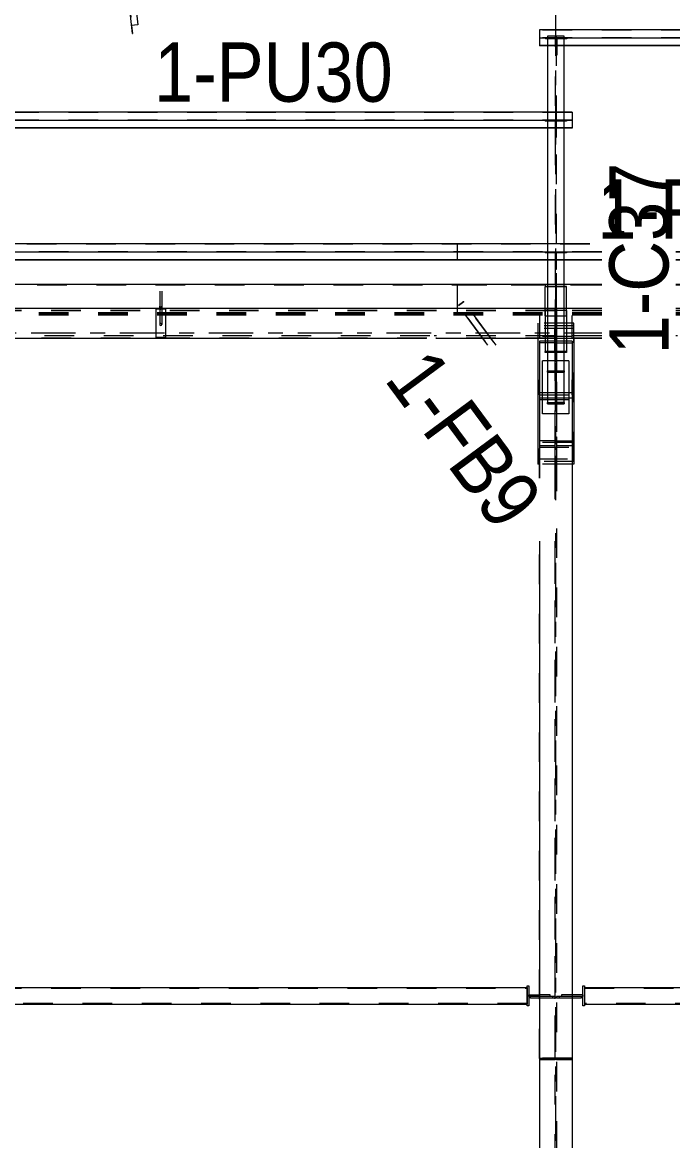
# Model space of a CAD drawing. Header units: millimetres. Extents: x -49 to 1122, y -181 to 639.
# Drawn here: x 227.1 to 270.9, y 505.7 to 581.2 of the extents above; entities that cross this region are included whole.
import ezdxf

# ---------------------------------------------------------------- set-up
doc = ezdxf.new("R2010")
doc.units = ezdxf.units.MM
for name, pattern in [('XKITLINE00', [0]), ('XKITLINE02', [4, 2, -2]), ('XKITLINE03', [6, 3, -1, 1, -1])]:
    doc.linetypes.add(name, pattern=pattern)
for name, color, linetype, lineweight in [('Part', 2, 'Continuous', 0), ('PartMark', 7, 'Continuous', 0), ('S-grid', 1, 'Continuous', 0)]:
    doc.layers.add(name, color=color, linetype=linetype, lineweight=lineweight)
doc.styles.add('ARIAL', font='ARIAL.TTF')

# ---------------------------------------------------------------- blocks, each defined once
blk = doc.blocks.new('*A332')
at = {"layer": 'Part'}
blk.add_hatch(color=3, dxfattribs=at).paths.add_polyline_path([(234.4, 580.991), (234.842, 581.038), (234.845, 581.01), (234.425, 580.966), (234.481, 580.434), (234.459, 580.432)], flags=17)
blk = doc.blocks.new('*A1700')
at = {"layer": 'S-grid', "color": 1, "linetype": 'XKITLINE03', "lineweight": 0}
blk.add_line((197.639, 560.222), (266.161, 560.222), dxfattribs=at)
blk = doc.blocks.new('*A1703')
at = {"layer": 'S-grid', "color": 1, "linetype": 'XKITLINE03', "lineweight": 0}
blk.add_line((197.639, 560.222), (266.161, 560.222), dxfattribs=at)
blk = doc.blocks.new('*A1739')
at = {"layer": 'Part', "color": 2, "linetype": 'XKITLINE00', "lineweight": 0}
for p, q in [((181.944, 566.236), (181.944, 565.165)), ((182.5, 566.236), (181.944, 566.236)), ((185.357, 566.236), (183.611, 566.236)), ((262.5, 566.236), (204.443, 566.236)), ((265.357, 566.236), (263.611, 566.236)), ((182.333, 565.681), (181.944, 565.681)), ((181.944, 565.165), (181.944, 565.145)), ((182.5, 565.165), (181.944, 565.165)), ((186.161, 565.165), (183.611, 565.165)), ((186.161, 565.681), (183.778, 565.681)), ((195.46, 565.681), (191.161, 565.681)), ((195.078, 565.165), (191.161, 565.165)), ((262.5, 565.165), (201.3, 565.165)), ((262.333, 565.681), (201.682, 565.681)), ((266.161, 565.165), (263.611, 565.165)), ((266.161, 565.681), (263.778, 565.681)), ((182.5, 565.145), (181.944, 565.145)), ((186.161, 565.145), (183.611, 565.145)), ((195.063, 565.145), (191.161, 565.145)), ((262.5, 565.145), (201.285, 565.145)), ((266.161, 565.145), (263.611, 565.145))]:
    blk.add_line(p, q, dxfattribs=at)
at = {"layer": 'Part', "color": 7, "linetype": 'XKITLINE02', "lineweight": 0}
for p, q in [((185.357, 566.216), (181.944, 566.216)), ((183.611, 566.236), (182.5, 566.236)), ((265.357, 566.216), (204.443, 566.216)), ((263.611, 566.236), (262.5, 566.236)), ((186.161, 565.701), (181.944, 565.701)), ((186.161, 565.701), (181.944, 565.701)), ((186.161, 565.681), (181.944, 565.681)), ((183.778, 565.681), (182.333, 565.681)), ((183.611, 565.165), (182.5, 565.165)), ((195.475, 565.701), (191.161, 565.701)), ((195.475, 565.701), (191.161, 565.701)), ((195.46, 565.681), (191.161, 565.681)), ((266.161, 565.681), (201.682, 565.681)), ((266.161, 565.701), (201.697, 565.701)), ((266.161, 565.701), (201.697, 565.701)), ((263.778, 565.681), (262.333, 565.681)), ((263.611, 565.165), (262.5, 565.165)), ((183.611, 565.145), (182.5, 565.145)), ((263.611, 565.145), (262.5, 565.145))]:
    blk.add_line(p, q, dxfattribs=at)
blk = doc.blocks.new('*A1740')
at = {"layer": 'Part', "color": 2, "linetype": 'XKITLINE00', "lineweight": 0}
for p, q in [((182.5, 563.492), (177.149, 563.492)), ((186.161, 563.492), (183.611, 563.492)), ((193.839, 563.492), (191.161, 563.492)), ((262.5, 563.492), (200.061, 563.492)), ((266.161, 563.492), (263.611, 563.492))]:
    blk.add_line(p, q, dxfattribs=at)
at = {"layer": 'Part', "color": 7, "linetype": 'XKITLINE02', "lineweight": 0}
for p, q in [((177.149, 563.474), (186.161, 563.474)), ((183.611, 563.492), (182.5, 563.492)), ((191.161, 563.474), (193.825, 563.474)), ((200.048, 563.474), (266.161, 563.474)), ((263.611, 563.492), (262.5, 563.492)), ((186.161, 561.592), (177.149, 561.592)), ((186.161, 561.59), (177.149, 561.59)), ((186.161, 561.501), (177.149, 561.501)), ((186.161, 561.483), (177.149, 561.483)), ((186.161, 561.446), (177.149, 561.446)), ((186.161, 561.424), (177.149, 561.424)), ((192.432, 561.592), (191.161, 561.592)), ((192.43, 561.59), (191.161, 561.59)), ((192.364, 561.501), (191.161, 561.501)), ((192.351, 561.483), (191.161, 561.483)), ((192.324, 561.446), (191.161, 561.446)), ((192.307, 561.424), (191.161, 561.424)), ((266.161, 561.424), (198.53, 561.424)), ((266.161, 561.446), (198.546, 561.446)), ((266.161, 561.483), (198.573, 561.483)), ((266.161, 561.501), (198.586, 561.501)), ((266.161, 561.59), (198.652, 561.59)), ((266.161, 561.592), (198.654, 561.592))]:
    blk.add_line(p, q, dxfattribs=at)
blk = doc.blocks.new('*A1741')
at = {"layer": 'Part', "color": 2, "linetype": 'XKITLINE00', "lineweight": 0}
for p, q in [((184.994, 516.056), (261.117, 516.056)), ((184.994, 514.944), (261.117, 514.944))]:
    blk.add_line(p, q, dxfattribs=at)
at = {"layer": 'Part', "color": 7, "linetype": 'XKITLINE02', "lineweight": 0}
for p, q in [((184.994, 516.056), (184.994, 514.944)), ((184.994, 516.011), (261.117, 516.011)), ((261.117, 516.056), (261.117, 514.944)), ((261.117, 514.989), (184.994, 514.989))]:
    blk.add_line(p, q, dxfattribs=at)
blk = doc.blocks.new('*A1742')
at = {"layer": 'Part', "color": 2, "linetype": 'XKITLINE00', "lineweight": 0}
for p, q in [((181.944, 575.125), (181.944, 574.054)), ((262.5, 575.125), (181.944, 575.125)), ((264.167, 575.125), (263.611, 575.125)), ((264.167, 575.125), (264.167, 574.054)), ((182.333, 574.57), (181.944, 574.57)), ((262.333, 574.57), (183.778, 574.57)), ((264.167, 574.57), (263.778, 574.57)), ((181.944, 574.054), (181.944, 574.034)), ((182.5, 574.054), (181.944, 574.054)), ((182.5, 574.034), (181.944, 574.034)), ((262.5, 574.054), (183.611, 574.054)), ((262.5, 574.034), (183.611, 574.034)), ((264.167, 574.054), (263.611, 574.054)), ((264.167, 574.034), (263.611, 574.034)), ((264.167, 574.054), (264.167, 574.034))]:
    blk.add_line(p, q, dxfattribs=at)
at = {"layer": 'Part', "color": 7, "linetype": 'XKITLINE02', "lineweight": 0}
for p, q in [((264.167, 575.105), (181.944, 575.105)), ((263.611, 575.125), (262.5, 575.125)), ((264.167, 574.59), (181.944, 574.59)), ((264.167, 574.59), (181.944, 574.59)), ((264.167, 574.57), (181.944, 574.57)), ((183.778, 574.57), (182.333, 574.57)), ((263.778, 574.57), (262.333, 574.57)), ((183.611, 574.054), (182.5, 574.054)), ((183.611, 574.034), (182.5, 574.034)), ((263.611, 574.054), (262.5, 574.054)), ((263.611, 574.034), (262.5, 574.034))]:
    blk.add_line(p, q, dxfattribs=at)
blk = doc.blocks.new('*A1743')
at = {"layer": 'Part', "color": 7, "linetype": 'XKITLINE02', "lineweight": 0}
for p, q in [((183.111, 561.879), (183.111, 559.856)), ((183.611, 561.879), (183.111, 561.879)), ((186.161, 561.859), (183.111, 561.859)), ((186.161, 561.712), (183.111, 561.712)), ((192.629, 561.859), (191.161, 561.859)), ((192.52, 561.712), (191.161, 561.712)), ((263, 561.712), (198.743, 561.712)), ((263, 561.859), (198.851, 561.859)), ((263, 561.879), (262.5, 561.879)), ((263, 561.879), (263, 559.856)), ((186.161, 560.023), (183.111, 560.023)), ((186.161, 559.876), (183.111, 559.876)), ((191.269, 560.023), (191.161, 560.023)), ((254.351, 559.876), (197.383, 559.876)), ((254.549, 560.023), (197.492, 560.023)), ((263, 560.023), (254.842, 560.023)), ((263, 559.876), (254.95, 559.876)), ((183.778, 559.856), (183.111, 559.856)), ((263, 559.856), (262.333, 559.856))]:
    blk.add_line(p, q, dxfattribs=at)
at = {"layer": 'Part', "color": 2, "linetype": 'XKITLINE00', "lineweight": 0}
for p, q in [((186.161, 561.879), (183.611, 561.879)), ((192.644, 561.879), (191.161, 561.879)), ((262.5, 561.879), (198.866, 561.879)), ((186.161, 559.856), (183.778, 559.856)), ((254.324, 559.856), (197.368, 559.856)), ((262.333, 559.856), (254.965, 559.856))]:
    blk.add_line(p, q, dxfattribs=at)
blk = doc.blocks.new('*A1815')
at = {"layer": 'Part', "color": 7, "linetype": 'XKITLINE02', "lineweight": 0}
for p, q in [((236.322, 561.893), (236.322, 562.039)), ((236.342, 561.94), (236.322, 561.893)), ((236.322, 561.893), (236.342, 561.847)), ((236.389, 561.959), (236.342, 561.94)), ((236.342, 561.847), (236.389, 561.828)), ((236.436, 561.94), (236.389, 561.959)), ((236.389, 561.828), (236.436, 561.847)), ((236.456, 561.893), (236.436, 561.94)), ((236.436, 561.847), (236.456, 561.893)), ((236.456, 561.893), (236.456, 562.039))]:
    blk.add_line(p, q, dxfattribs=at)
blk = doc.blocks.new('*A1818')
at = {"layer": 'Part', "color": 7, "linetype": 'XKITLINE02', "lineweight": 0}
for p, q in [((236.322, 563.04), (236.322, 562.983)), ((236.456, 563.04), (236.456, 562.983)), ((236.322, 561.879), (236.322, 560.789)), ((236.456, 561.879), (236.456, 560.789)), ((236.342, 560.835), (236.322, 560.789)), ((236.322, 560.789), (236.342, 560.742)), ((236.389, 560.855), (236.342, 560.835)), ((236.342, 560.742), (236.389, 560.723)), ((236.436, 560.835), (236.389, 560.855)), ((236.389, 560.723), (236.436, 560.742)), ((236.456, 560.789), (236.436, 560.835)), ((236.436, 560.742), (236.456, 560.789))]:
    blk.add_line(p, q, dxfattribs=at)
at = {"layer": 'Part', "color": 2, "linetype": 'XKITLINE00', "lineweight": 0}
for p, q in [((236.322, 562.983), (236.322, 561.879)), ((236.456, 562.983), (236.456, 561.879))]:
    blk.add_line(p, q, dxfattribs=at)
blk = doc.blocks.new('*A1819')
at = {"layer": 'Part', "color": 7, "linetype": 'XKITLINE02', "lineweight": 0}
for p, q in [((236.722, 561.823), (236.056, 561.823)), ((236.056, 561.823), (236.056, 559.912)), ((236.722, 561.823), (236.722, 559.912)), ((236.722, 559.912), (236.056, 559.912))]:
    blk.add_line(p, q, dxfattribs=at)
blk = doc.blocks.new('*A1821')
at = {"layer": 'Part', "color": 2, "linetype": 'XKITLINE00', "lineweight": 0}
for p, q in [((234.131, 583.547), (234.573, 583.594)), ((234.573, 583.594), (234.845, 581.01)), ((234.22, 582.695), (234.459, 580.432)), ((234.4, 580.991), (234.842, 581.038)), ((234.845, 581.01), (234.425, 580.966)), ((234.425, 580.966), (234.481, 580.434)), ((234.459, 580.432), (234.481, 580.434))]:
    blk.add_line(p, q, dxfattribs=at)
at = {"layer": 'Part', "color": 7, "linetype": 'XKITLINE02', "lineweight": 0}
for p, q in [((234.131, 583.547), (234.22, 582.695)), ((234.155, 583.532), (234.574, 583.576)), ((234.155, 583.532), (234.425, 580.966)), ((234.167, 583.198), (234.189, 583.201))]:
    blk.add_line(p, q, dxfattribs=at)
blk = doc.blocks.new('*A1940')
at = {"layer": 'S-grid', "color": 1, "linetype": 'XKITLINE03', "lineweight": 0}
for p, q in [((263.056, 548.933), (263.056, 621.333)), ((263.056, 427.722), (263.056, 547.003))]:
    blk.add_line(p, q, dxfattribs=at)
blk = doc.blocks.new('*A1943')
at = {"layer": 'Part', "color": 7, "linetype": 'XKITLINE02', "lineweight": 0}
for p, q in [((261.944, 561.394), (261.944, 559.864)), ((264.167, 559.864), (264.167, 561.394)), ((263.011, 561.249), (263.011, 556.178)), ((263.1, 556.178), (263.1, 561.249)), ((264.167, 559.992), (261.944, 559.992)), ((261.944, 559.864), (263.011, 559.864)), ((263.1, 559.864), (264.167, 559.864)), ((261.944, 556.05), (261.944, 557.07)), ((264.167, 556.05), (264.167, 557.07)), ((263.011, 556.178), (261.944, 556.178)), ((264.167, 556.178), (263.1, 556.178)), ((261.944, 556.05), (264.167, 556.05))]:
    blk.add_line(p, q, dxfattribs=at)
blk = doc.blocks.new('*A1944')
at = {"layer": 'Part', "color": 2, "linetype": 'XKITLINE00', "lineweight": 0}
for p, q in [((262.333, 559.676), (261.944, 559.676)), ((261.944, 559.676), (261.944, 550.434)), ((264.167, 559.676), (263.778, 559.676)), ((264.167, 559.676), (264.167, 460.167)), ((261.944, 546.18), (261.944, 460.167))]:
    blk.add_line(p, q, dxfattribs=at)
at = {"layer": 'Part', "color": 7, "linetype": 'XKITLINE02', "lineweight": 0}
for p, q in [((263.006, 559.553), (261.944, 559.553)), ((263.778, 559.676), (262.333, 559.676)), ((263.006, 549.001), (263.006, 559.553)), ((263.106, 559.553), (263.106, 548.866)), ((263.106, 559.553), (264.167, 559.553)), ((261.944, 555.856), (263.006, 555.856)), ((261.944, 555.734), (264.167, 555.734)), ((263.106, 555.856), (264.167, 555.856)), ((263.006, 460.167), (263.006, 546.966)), ((263.106, 547.04), (263.106, 460.167))]:
    blk.add_line(p, q, dxfattribs=at)
blk = doc.blocks.new('*A1945')
at = {"layer": 'Part', "color": 7, "linetype": 'XKITLINE02', "lineweight": 0}
for p, q in [((263.011, 556.925), (263.011, 552.955)), ((263.1, 556.925), (263.1, 552.955)), ((263.011, 556.068), (263.1, 556.068)), ((263.011, 555.948), (263.1, 555.95)), ((261.944, 553.94), (261.944, 552.84)), ((264.167, 553.94), (264.167, 552.84)), ((263.011, 552.955), (261.944, 552.955)), ((264.167, 552.84), (261.944, 552.84)), ((263.1, 552.955), (264.167, 552.955))]:
    blk.add_line(p, q, dxfattribs=at)
blk = doc.blocks.new('*A1946')
at = {"layer": 'Part', "color": 2, "linetype": 'XKITLINE00', "lineweight": 0}
for p, q in [((262.5, 580.256), (262.5, 555.444)), ((263.611, 580.256), (262.5, 580.256)), ((263.611, 555.444), (263.611, 580.256)), ((262.5, 555.444), (263.611, 555.444))]:
    blk.add_line(p, q, dxfattribs=at)
at = {"layer": 'Part', "color": 7, "linetype": 'XKITLINE02', "lineweight": 0}
for p, q in [((263.024, 555.539), (263.024, 580.256)), ((263.087, 580.256), (263.087, 555.539)), ((262.5, 557.667), (263.611, 557.667)), ((262.5, 557.572), (263.024, 557.572)), ((263.087, 557.572), (263.611, 557.572)), ((262.5, 555.539), (263.024, 555.539)), ((263.087, 555.539), (263.611, 555.539))]:
    blk.add_line(p, q, dxfattribs=at)
blk = doc.blocks.new('*A1947')
at = {"layer": 'Part', "color": 7, "linetype": 'XKITLINE02', "lineweight": 0}
for p, q in [((261.833, 560.879), (261.833, 551.556)), ((264.278, 560.879), (261.833, 560.879)), ((264.278, 560.705), (261.833, 560.705)), ((264.278, 551.556), (264.278, 560.879)), ((261.833, 551.73), (264.278, 551.73)), ((264.278, 551.556), (261.833, 551.556))]:
    blk.add_line(p, q, dxfattribs=at)
blk = doc.blocks.new('*A1948')
at = {"layer": 'Part', "color": 7, "linetype": 'XKITLINE02', "lineweight": 0}
for p, q in [((261.833, 560.705), (261.833, 559.856)), ((264.278, 560.705), (261.833, 560.705)), ((264.278, 559.856), (264.278, 560.705)), ((264.278, 560.53), (261.833, 560.53)), ((264.278, 551.556), (261.833, 551.556)), ((264.167, 551.381), (261.944, 551.381))]:
    blk.add_line(p, q, dxfattribs=at)
at = {"layer": 'Part', "color": 2, "linetype": 'XKITLINE00', "lineweight": 0}
for p, q in [((261.833, 559.856), (261.833, 551.381)), ((264.278, 559.856), (264.278, 551.381)), ((261.944, 551.381), (261.833, 551.381)), ((264.278, 551.381), (264.167, 551.381))]:
    blk.add_line(p, q, dxfattribs=at)
blk = doc.blocks.new('*A1949')
at = {"layer": 'Part', "color": 2, "linetype": 'XKITLINE00', "lineweight": 0}
for p, q in [((262.167, 554.778), (262.167, 558.333)), ((262.5, 558.333), (262.167, 558.333)), ((263.944, 558.333), (263.611, 558.333)), ((263.944, 558.333), (263.944, 554.778)), ((263.944, 554.778), (262.167, 554.778))]:
    blk.add_line(p, q, dxfattribs=at)
at = {"layer": 'Part', "color": 7, "linetype": 'XKITLINE02', "lineweight": 0}
blk.add_line((263.611, 558.333), (262.5, 558.333), dxfattribs=at)
blk = doc.blocks.new('*A1950')
at = {"layer": 'Part', "color": 7, "linetype": 'XKITLINE02', "lineweight": 0}
for p, q in [((262.5, 557.572), (262.5, 557.667)), ((262.5, 557.667), (263.611, 557.667)), ((262.5, 557.667), (263.611, 557.667)), ((263.611, 557.667), (263.611, 557.572)), ((263.024, 557.572), (262.5, 557.572)), ((262.5, 557.572), (263.024, 557.572)), ((263.024, 555.539), (263.024, 557.572)), ((263.611, 557.572), (263.087, 557.572)), ((263.087, 557.572), (263.087, 555.539)), ((263.087, 557.572), (263.611, 557.572)), ((262.5, 555.444), (262.5, 555.539)), ((262.5, 555.539), (263.024, 555.539)), ((262.5, 555.539), (263.024, 555.539)), ((263.611, 555.444), (262.5, 555.444)), ((263.087, 555.539), (263.611, 555.539)), ((263.611, 555.539), (263.087, 555.539)), ((263.611, 555.539), (263.611, 555.444))]:
    blk.add_line(p, q, dxfattribs=at)
at = {"layer": 'Part', "color": 2, "linetype": 'XKITLINE00', "lineweight": 0}
blk.add_line((263.611, 555.444), (262.5, 555.444), dxfattribs=at)
blk = doc.blocks.new('*A2013')
at = {"layer": 'Part', "color": 7, "linetype": 'XKITLINE02', "lineweight": 0}
for p, q in [((263.006, 549.001), (263.006, 555.632)), ((263.006, 555.632), (263.106, 555.632)), ((263.006, 555.57), (263.106, 555.57)), ((263.106, 555.632), (263.106, 548.866)), ((261.944, 550.434), (261.944, 552.638)), ((261.944, 552.638), (263.006, 552.638)), ((261.944, 552.524), (264.167, 552.524)), ((263.106, 552.638), (264.167, 552.638)), ((264.167, 552.638), (264.167, 511.275)), ((263.006, 511.289), (263.006, 546.966)), ((263.106, 547.04), (263.106, 511.289)), ((261.944, 511.275), (261.944, 546.18)), ((264.167, 511.289), (261.944, 511.289)), ((261.944, 511.275), (264.167, 511.275))]:
    blk.add_line(p, q, dxfattribs=at)
blk = doc.blocks.new('*A2015')
at = {"layer": 'Part', "color": 7, "linetype": 'XKITLINE02', "lineweight": 0}
for p, q in [((263.106, 511.289), (264.106, 511.289)), ((263.106, 511.178), (263.106, 511.289)), ((264.106, 511.178), (263.106, 511.178)), ((263.272, 511.289), (263.272, 511.178)), ((264.106, 511.289), (264.106, 511.178))]:
    blk.add_line(p, q, dxfattribs=at)
blk = doc.blocks.new('*A2016')
at = {"layer": 'Part', "color": 7, "linetype": 'XKITLINE02', "lineweight": 0}
for p, q in [((262.006, 511.289), (263.006, 511.289)), ((262.006, 511.178), (262.006, 511.289)), ((263.006, 511.178), (262.006, 511.178)), ((262.839, 511.289), (262.839, 511.178)), ((263.006, 511.289), (263.006, 511.178))]:
    blk.add_line(p, q, dxfattribs=at)
blk = doc.blocks.new('*A2017')
at = {"layer": 'Part', "color": 2, "linetype": 'XKITLINE00', "lineweight": 0}
for p, q in [((261.944, 515.444), (261.339, 515.444)), ((261.339, 515.333), (261.339, 515.444)), ((261.944, 515.333), (261.339, 515.333))]:
    blk.add_line(p, q, dxfattribs=at)
at = {"layer": 'Part', "color": 7, "linetype": 'XKITLINE02', "lineweight": 0}
for p, q in [((263.006, 515.444), (261.944, 515.444)), ((262.839, 515.444), (262.839, 515.333)), ((263.006, 515.444), (263.006, 515.333)), ((263.006, 515.333), (261.944, 515.333))]:
    blk.add_line(p, q, dxfattribs=at)
blk = doc.blocks.new('*A2018')
at = {"layer": 'Part', "color": 2, "linetype": 'XKITLINE00', "lineweight": 0}
for p, q in [((261.228, 515.444), (261.228, 515.556)), ((261.228, 515.556), (261.944, 515.556)), ((261.339, 515.444), (261.228, 515.444))]:
    blk.add_line(p, q, dxfattribs=at)
at = {"layer": 'Part', "color": 7, "linetype": 'XKITLINE02', "lineweight": 0}
for p, q in [((262.672, 515.444), (261.339, 515.444)), ((262.672, 515.556), (261.944, 515.556)), ((262.672, 515.444), (262.672, 515.556))]:
    blk.add_line(p, q, dxfattribs=at)
blk = doc.blocks.new('*A2019')
at = {"layer": 'Part', "color": 2, "linetype": 'XKITLINE00', "lineweight": 0}
for p, q in [((261.117, 514.833), (261.117, 516.167)), ((261.117, 516.167), (261.228, 516.167)), ((261.228, 516.167), (261.228, 514.833)), ((261.228, 514.833), (261.117, 514.833))]:
    blk.add_line(p, q, dxfattribs=at)
blk = doc.blocks.new('*A2020')
at = {"layer": 'Part', "color": 7, "linetype": 'XKITLINE02', "lineweight": 0}
for p, q in [((263.106, 515.444), (263.106, 515.333)), ((264.167, 515.444), (263.106, 515.444)), ((263.272, 515.444), (263.272, 515.333)), ((264.167, 515.333), (263.106, 515.333))]:
    blk.add_line(p, q, dxfattribs=at)
at = {"layer": 'Part', "color": 2, "linetype": 'XKITLINE00', "lineweight": 0}
for p, q in [((264.772, 515.444), (264.167, 515.444)), ((264.772, 515.444), (264.772, 515.333)), ((264.772, 515.333), (264.167, 515.333))]:
    blk.add_line(p, q, dxfattribs=at)
blk = doc.blocks.new('*A2021')
at = {"layer": 'Part', "color": 7, "linetype": 'XKITLINE02', "lineweight": 0}
for p, q in [((263.439, 515.556), (263.439, 515.444)), ((264.167, 515.556), (263.439, 515.556)), ((264.772, 515.444), (263.439, 515.444))]:
    blk.add_line(p, q, dxfattribs=at)
at = {"layer": 'Part', "color": 2, "linetype": 'XKITLINE00', "lineweight": 0}
for p, q in [((264.883, 515.556), (264.167, 515.556)), ((264.883, 515.444), (264.772, 515.444)), ((264.883, 515.556), (264.883, 515.444))]:
    blk.add_line(p, q, dxfattribs=at)
blk = doc.blocks.new('*A2022')
at = {"layer": 'Part', "color": 2, "linetype": 'XKITLINE00', "lineweight": 0}
for p, q in [((264.883, 514.833), (264.883, 516.167)), ((264.883, 516.167), (264.994, 516.167)), ((264.994, 516.167), (264.994, 514.833)), ((264.994, 514.833), (264.883, 514.833))]:
    blk.add_line(p, q, dxfattribs=at)
blk = doc.blocks.new('*A2024')
at = {"layer": 'Part', "color": 2, "linetype": 'XKITLINE00', "lineweight": 0}
for p, q in [((264.994, 516.056), (341.117, 516.056)), ((264.994, 514.944), (341.117, 514.944))]:
    blk.add_line(p, q, dxfattribs=at)
at = {"layer": 'Part', "color": 7, "linetype": 'XKITLINE02', "lineweight": 0}
for p, q in [((264.994, 516.056), (264.994, 514.944)), ((264.994, 516.011), (341.117, 516.011)), ((341.117, 516.056), (341.117, 514.944)), ((341.117, 514.989), (264.994, 514.989))]:
    blk.add_line(p, q, dxfattribs=at)
blk = doc.blocks.new('*A2034')
at = {"layer": 'Part', "color": 7, "linetype": 'XKITLINE02', "lineweight": 0}
for p, q in [((263, 552.421), (263, 550.865)), ((263, 552.421), (263.111, 552.421)), ((263.111, 552.358), (263, 552.358)), ((263.111, 552.421), (263.111, 550.865)), ((263, 551.381), (263.111, 551.381)), ((263, 550.865), (263.111, 550.865))]:
    blk.add_line(p, q, dxfattribs=at)
blk = doc.blocks.new('*A2035')
at = {"layer": 'Part', "color": 7, "linetype": 'XKITLINE02', "lineweight": 0}
for p, q in [((263, 553.206), (263, 551.73)), ((263, 553.206), (263.111, 553.206)), ((263.111, 553.206), (263.111, 551.73)), ((263.111, 552.876), (263, 552.876)), ((263.111, 552.736), (263, 552.736)), ((263, 551.73), (263.111, 551.73))]:
    blk.add_line(p, q, dxfattribs=at)
blk = doc.blocks.new('*A2038')
at = {"layer": 'Part', "color": 2, "linetype": 'XKITLINE00', "lineweight": 0}
for p, q in [((256.389, 566.236), (256.389, 565.165)), ((262.5, 566.236), (256.389, 566.236)), ((265.357, 566.236), (263.611, 566.236)), ((342.5, 566.236), (284.443, 566.236)), ((345.357, 566.236), (343.611, 566.236)), ((262.333, 565.681), (256.389, 565.681)), ((256.389, 565.165), (256.389, 565.145)), ((262.5, 565.165), (256.389, 565.165)), ((266.161, 565.165), (263.611, 565.165)), ((266.161, 565.681), (263.778, 565.681)), ((275.46, 565.681), (271.161, 565.681)), ((275.078, 565.165), (271.161, 565.165)), ((342.5, 565.165), (281.3, 565.165)), ((342.333, 565.681), (281.682, 565.681)), ((346.161, 565.165), (343.611, 565.165)), ((346.161, 565.681), (343.778, 565.681)), ((262.5, 565.145), (256.389, 565.145)), ((266.161, 565.145), (263.611, 565.145)), ((275.063, 565.145), (271.161, 565.145)), ((342.5, 565.145), (281.285, 565.145)), ((346.161, 565.145), (343.611, 565.145))]:
    blk.add_line(p, q, dxfattribs=at)
at = {"layer": 'Part', "color": 7, "linetype": 'XKITLINE02', "lineweight": 0}
for p, q in [((265.357, 566.216), (256.389, 566.216)), ((263.611, 566.236), (262.5, 566.236)), ((345.357, 566.216), (284.443, 566.216)), ((343.611, 566.236), (342.5, 566.236)), ((266.161, 565.701), (256.389, 565.701)), ((266.161, 565.701), (256.389, 565.701)), ((266.161, 565.681), (256.389, 565.681)), ((263.778, 565.681), (262.333, 565.681)), ((263.611, 565.165), (262.5, 565.165)), ((275.475, 565.701), (271.161, 565.701)), ((275.475, 565.701), (271.161, 565.701)), ((275.46, 565.681), (271.161, 565.681)), ((346.161, 565.681), (281.682, 565.681)), ((346.161, 565.701), (281.697, 565.701)), ((346.161, 565.701), (281.697, 565.701)), ((343.778, 565.681), (342.333, 565.681)), ((343.611, 565.165), (342.5, 565.165)), ((263.611, 565.145), (262.5, 565.145)), ((343.611, 565.145), (342.5, 565.145))]:
    blk.add_line(p, q, dxfattribs=at)
blk = doc.blocks.new('*A2039')
at = {"layer": 'Part', "color": 2, "linetype": 'XKITLINE00', "lineweight": 0}
for p, q in [((256.389, 563.539), (256.389, 561.879)), ((262.5, 563.492), (256.389, 563.492)), ((266.161, 563.492), (263.611, 563.492)), ((273.839, 563.492), (271.161, 563.492)), ((342.5, 563.492), (280.061, 563.492)), ((346.161, 563.492), (343.611, 563.492))]:
    blk.add_line(p, q, dxfattribs=at)
at = {"layer": 'Part', "color": 7, "linetype": 'XKITLINE02', "lineweight": 0}
for p, q in [((256.389, 563.474), (266.161, 563.474)), ((263.611, 563.492), (262.5, 563.492)), ((271.161, 563.474), (273.825, 563.474)), ((280.048, 563.474), (346.161, 563.474)), ((343.611, 563.492), (342.5, 563.492)), ((256.389, 561.879), (256.389, 561.424)), ((266.161, 561.592), (256.389, 561.592)), ((266.161, 561.59), (256.389, 561.59)), ((266.161, 561.501), (256.389, 561.501)), ((266.161, 561.483), (256.389, 561.483)), ((266.161, 561.446), (256.389, 561.446)), ((266.161, 561.424), (256.389, 561.424)), ((272.432, 561.592), (271.161, 561.592)), ((272.43, 561.59), (271.161, 561.59)), ((272.364, 561.501), (271.161, 561.501)), ((272.351, 561.483), (271.161, 561.483)), ((272.324, 561.446), (271.161, 561.446)), ((272.307, 561.424), (271.161, 561.424)), ((346.161, 561.424), (278.53, 561.424)), ((346.161, 561.446), (278.546, 561.446)), ((346.161, 561.483), (278.573, 561.483)), ((346.161, 561.501), (278.586, 561.501)), ((346.161, 561.59), (278.652, 561.59)), ((346.161, 561.592), (278.654, 561.592))]:
    blk.add_line(p, q, dxfattribs=at)
blk = doc.blocks.new('*A2040')
at = {"layer": 'Part', "color": 2, "linetype": 'XKITLINE00', "lineweight": 0}
for p, q in [((262.333, 561.745), (262.333, 558.968)), ((262.5, 561.745), (262.333, 561.745)), ((263.778, 561.745), (263.611, 561.745)), ((263.778, 561.745), (263.778, 558.968)), ((262.5, 558.968), (262.333, 558.968)), ((263.778, 558.968), (263.611, 558.968))]:
    blk.add_line(p, q, dxfattribs=at)
at = {"layer": 'Part', "color": 7, "linetype": 'XKITLINE02', "lineweight": 0}
for p, q in [((263.611, 561.745), (262.5, 561.745)), ((263.611, 558.968), (262.5, 558.968))]:
    blk.add_line(p, q, dxfattribs=at)
blk = doc.blocks.new('*A2041')
at = {"layer": 'Part', "color": 7, "linetype": 'XKITLINE02', "lineweight": 0}
for p, q in [((263, 558.968), (263, 560.53)), ((263, 560.53), (263.111, 560.53)), ((263.111, 560.53), (263.111, 558.968)), ((263, 559.779), (263.111, 559.779)), ((263, 559.509), (263.111, 559.509)), ((263, 558.968), (263.111, 558.968)), ((263.111, 558.968), (263, 558.968))]:
    blk.add_line(p, q, dxfattribs=at)
blk = doc.blocks.new('*A2042')
at = {"layer": 'Part', "color": 7, "linetype": 'XKITLINE02', "lineweight": 0}
for p, q in [((263, 560.879), (263, 560.009)), ((263.111, 560.879), (263, 560.879)), ((263.111, 560.009), (263.111, 560.879)), ((263.111, 560.167), (263, 560.167)), ((263, 560.095), (263.111, 560.095)), ((263, 560.009), (263.111, 560.009))]:
    blk.add_line(p, q, dxfattribs=at)
blk = doc.blocks.new('*A2046')
at = {"layer": 'Part', "color": 7, "linetype": 'XKITLINE02', "lineweight": 0}
for p, q in [((263.059, 580.07), (263.114, 580.07)), ((263.059, 578.959), (263.059, 580.07)), ((263.059, 580.07), (263.114, 580.07)), ((263.114, 580.07), (263.114, 578.959)), ((263.114, 578.959), (263.059, 578.959))]:
    blk.add_line(p, q, dxfattribs=at)
blk = doc.blocks.new('*A2047')
at = {"layer": 'Part', "color": 2, "linetype": 'XKITLINE00', "lineweight": 0}
for p, q in [((262.364, 580.125), (262.364, 580.07)), ((262.5, 580.125), (262.364, 580.125)), ((262.5, 580.07), (262.364, 580.07)), ((263.809, 580.125), (263.611, 580.125)), ((263.809, 580.07), (263.611, 580.07)), ((263.809, 580.125), (263.809, 580.07))]:
    blk.add_line(p, q, dxfattribs=at)
at = {"layer": 'Part', "color": 7, "linetype": 'XKITLINE02', "lineweight": 0}
for p, q in [((263.611, 580.125), (262.5, 580.125)), ((263.611, 580.07), (262.5, 580.07))]:
    blk.add_line(p, q, dxfattribs=at)
blk = doc.blocks.new('*A2048')
at = {"layer": 'Part', "color": 7, "linetype": 'XKITLINE02', "lineweight": 0}
for p, q in [((263.028, 574.514), (263.083, 574.514)), ((263.028, 573.403), (263.028, 574.514)), ((263.028, 574.514), (263.083, 574.514)), ((263.083, 574.514), (263.083, 573.403)), ((263.083, 573.403), (263.028, 573.403))]:
    blk.add_line(p, q, dxfattribs=at)
blk = doc.blocks.new('*A2049')
at = {"layer": 'Part', "color": 2, "linetype": 'XKITLINE00', "lineweight": 0}
for p, q in [((262.333, 574.57), (262.333, 574.514)), ((262.5, 574.57), (262.333, 574.57)), ((262.5, 574.514), (262.333, 574.514)), ((263.778, 574.57), (263.611, 574.57)), ((263.778, 574.514), (263.611, 574.514)), ((263.778, 574.57), (263.778, 574.514))]:
    blk.add_line(p, q, dxfattribs=at)
at = {"layer": 'Part', "color": 7, "linetype": 'XKITLINE02', "lineweight": 0}
for p, q in [((263.611, 574.57), (262.5, 574.57)), ((263.611, 574.514), (262.5, 574.514))]:
    blk.add_line(p, q, dxfattribs=at)
blk = doc.blocks.new('*A2050')
at = {"layer": 'Part', "color": 2, "linetype": 'XKITLINE00', "lineweight": 0}
for p, q in [((261.944, 580.681), (261.944, 579.61)), ((344.167, 580.681), (261.944, 580.681)), ((344.167, 580.681), (344.167, 579.61)), ((262.364, 580.125), (261.944, 580.125)), ((261.944, 579.61), (261.944, 579.59)), ((262.5, 579.61), (261.944, 579.61)), ((262.5, 579.59), (261.944, 579.59)), ((342.5, 579.61), (263.611, 579.61)), ((342.5, 579.59), (263.611, 579.59)), ((342.333, 580.125), (263.809, 580.125)), ((344.167, 579.61), (343.611, 579.61)), ((344.167, 579.59), (343.611, 579.59)), ((344.167, 580.125), (343.778, 580.125)), ((344.167, 579.61), (344.167, 579.59))]:
    blk.add_line(p, q, dxfattribs=at)
at = {"layer": 'Part', "color": 7, "linetype": 'XKITLINE02', "lineweight": 0}
for p, q in [((344.167, 580.661), (261.944, 580.661)), ((344.167, 580.145), (261.944, 580.145)), ((344.167, 580.145), (261.944, 580.145)), ((344.167, 580.125), (261.944, 580.125)), ((263.809, 580.125), (262.364, 580.125)), ((263.611, 579.61), (262.5, 579.61)), ((263.611, 579.59), (262.5, 579.59)), ((343.778, 580.125), (342.333, 580.125)), ((343.611, 579.61), (342.5, 579.61)), ((343.611, 579.59), (342.5, 579.59))]:
    blk.add_line(p, q, dxfattribs=at)
blk = doc.blocks.new('*A2051')
at = {"layer": 'Part', "color": 7, "linetype": 'XKITLINE02', "lineweight": 0}
for p, q in [((263.111, 561.879), (263.111, 559.856)), ((263.611, 561.879), (263.111, 561.879)), ((266.161, 561.859), (263.111, 561.859)), ((266.161, 561.712), (263.111, 561.712)), ((272.629, 561.859), (271.161, 561.859)), ((272.52, 561.712), (271.161, 561.712)), ((343, 561.712), (278.743, 561.712)), ((343, 561.859), (278.851, 561.859)), ((343, 561.879), (342.5, 561.879)), ((343, 561.879), (343, 559.856)), ((266.161, 560.023), (263.111, 560.023)), ((266.161, 559.876), (263.111, 559.876)), ((271.269, 560.023), (271.161, 560.023)), ((334.351, 559.876), (277.383, 559.876)), ((334.549, 560.023), (277.492, 560.023)), ((343, 560.023), (334.842, 560.023)), ((343, 559.876), (334.95, 559.876)), ((263.778, 559.856), (263.111, 559.856)), ((343, 559.856), (342.333, 559.856))]:
    blk.add_line(p, q, dxfattribs=at)
at = {"layer": 'Part', "color": 2, "linetype": 'XKITLINE00', "lineweight": 0}
for p, q in [((266.161, 561.879), (263.611, 561.879)), ((272.644, 561.879), (271.161, 561.879)), ((342.5, 561.879), (278.866, 561.879)), ((266.161, 559.856), (263.778, 559.856)), ((334.324, 559.856), (277.368, 559.856)), ((342.333, 559.856), (334.965, 559.856))]:
    blk.add_line(p, q, dxfattribs=at)
blk = doc.blocks.new('*A2083')
at = {"layer": 'Part', "color": 7, "linetype": 'XKITLINE02', "lineweight": 0}
for p, q in [((256.49, 562.082), (256.848, 562.345)), ((256.83, 562.334), (256.49, 562.085)), ((256.83, 562.334), (256.83, 562.364)), ((258.844, 559.615), (256.83, 562.334)), ((256.848, 562.345), (256.848, 562.377)), ((258.69, 559.856), (256.848, 562.345)), ((256.49, 562.085), (256.49, 562.082)), ((258.319, 559.615), (256.49, 562.085)), ((258.138, 559.856), (256.49, 562.082))]:
    blk.add_line(p, q, dxfattribs=at)
at = {"layer": 'Part', "color": 2, "linetype": 'XKITLINE00', "lineweight": 0}
for p, q in [((258.475, 559.403), (258.138, 559.856)), ((259.027, 559.403), (258.69, 559.856))]:
    blk.add_line(p, q, dxfattribs=at)
blk = doc.blocks.new('*A2085')
at = {"layer": 'Part', "color": 7, "linetype": 'XKITLINE02', "lineweight": 0}
for p, q in [((262.333, 561.372), (262.333, 563.367)), ((263.778, 563.367), (262.333, 563.367)), ((262.333, 563.361), (263.778, 563.361)), ((263.778, 561.372), (263.778, 563.367)), ((262.333, 561.378), (262.333, 561.372)), ((262.333, 561.378), (263.778, 561.378)), ((262.333, 561.372), (263.778, 561.372)), ((263.778, 561.372), (263.778, 561.378))]:
    blk.add_line(p, q, dxfattribs=at)
blk = doc.blocks.new('*A2086')
at = {"layer": 'Part', "color": 7, "linetype": 'XKITLINE02', "lineweight": 0}
for p, q in [((263.028, 561.378), (263.028, 562.483)), ((263.028, 562.483), (263.083, 562.483)), ((263.083, 562.483), (263.083, 561.378)), ((263.083, 561.378), (263.028, 561.378))]:
    blk.add_line(p, q, dxfattribs=at)
blk = doc.blocks.new('*A2087')
at = {"layer": 'Part', "color": 7, "linetype": 'XKITLINE02', "lineweight": 0}
for p, q in [((263.028, 565.625), (263.083, 565.625)), ((263.028, 564.514), (263.028, 565.625)), ((263.028, 565.625), (263.083, 565.625)), ((263.083, 565.625), (263.083, 564.514)), ((263.083, 564.514), (263.028, 564.514))]:
    blk.add_line(p, q, dxfattribs=at)
blk = doc.blocks.new('*A2088')
at = {"layer": 'Part', "color": 2, "linetype": 'XKITLINE00', "lineweight": 0}
for p, q in [((262.333, 565.681), (262.333, 565.625)), ((262.5, 565.681), (262.333, 565.681)), ((262.5, 565.625), (262.333, 565.625)), ((263.778, 565.681), (263.611, 565.681)), ((263.778, 565.625), (263.611, 565.625)), ((263.778, 565.681), (263.778, 565.625))]:
    blk.add_line(p, q, dxfattribs=at)
at = {"layer": 'Part', "color": 7, "linetype": 'XKITLINE02', "lineweight": 0}
for p, q in [((263.611, 565.681), (262.5, 565.681)), ((263.611, 565.625), (262.5, 565.625))]:
    blk.add_line(p, q, dxfattribs=at)
blk = doc.blocks.new('*A2089')
at = {"layer": 'Part', "color": 2, "linetype": 'XKITLINE00', "lineweight": 0}
for p, q in [((262.333, 558.912), (262.333, 558.968)), ((262.333, 558.968), (262.5, 558.968)), ((262.5, 558.912), (262.333, 558.912)), ((263.778, 558.968), (263.611, 558.968)), ((263.778, 558.912), (263.611, 558.912)), ((263.778, 558.968), (263.778, 558.912))]:
    blk.add_line(p, q, dxfattribs=at)
at = {"layer": 'Part', "color": 7, "linetype": 'XKITLINE02', "lineweight": 0}
for p, q in [((263.611, 558.968), (262.5, 558.968)), ((263.611, 558.912), (262.5, 558.912))]:
    blk.add_line(p, q, dxfattribs=at)
blk = doc.blocks.new('*A2712')
at = {"layer": 'PartMark', "color": 3, "style": 'ARIAL', "width": 0.85}
blk.add_text('1-PU30', height=4, dxfattribs=at).set_placement((235.944, 575.825))
blk = doc.blocks.new('*A2736')
at = {"layer": 'PartMark', "color": 3, "style": 'ARIAL', "width": 0.85}
blk.add_text('1-FB9', height=4, rotation=-53.47415, dxfattribs=at).set_placement((251.42, 557.083))
blk = doc.blocks.new('*A2753')
at = {"layer": 'PartMark', "color": 3, "style": 'ARIAL', "width": 0.85}
blk.add_text('1-PU12', height=4, dxfattribs=at).set_placement((265.857, 566.589))
blk = doc.blocks.new('*A2754')
at = {"layer": 'PartMark', "color": 3, "style": 'ARIAL', "width": 0.85}
blk.add_text('1-C37', height=4, rotation=90.00021, dxfattribs=at).set_placement((270.661, 558.781))

msp = doc.modelspace()

# ---------------------------------------------------------------- block references
at = {"lineweight": 0}
for name in ['*A1940', '*A1821', '*A332', '*A2050', '*A1946', '*A2712', '*A2047', '*A2046', '*A1742', '*A2049', '*A2048', '*A2754', '*A2753', '*A1739', '*A2038', '*A2088', '*A2087', '*A1740', '*A1818', '*A2039', '*A2085', '*A2083', '*A2086', '*A1700', '*A1703', '*A1743', '*A1819', '*A1815', '*A1943', '*A2040', '*A2051', '*A1947', '*A1948', '*A2042', '*A2041', '*A1944', '*A2736', '*A2089', '*A1949', '*A1950', '*A1945', '*A2013', '*A2035', '*A2034', '*A2019', '*A2022', '*A1741', '*A2018', '*A2017', '*A2020', '*A2021', '*A2024', '*A2016', '*A2015']:
    msp.add_blockref(name, (0, 0), dxfattribs=at)

doc.saveas('drawing.dxf')
